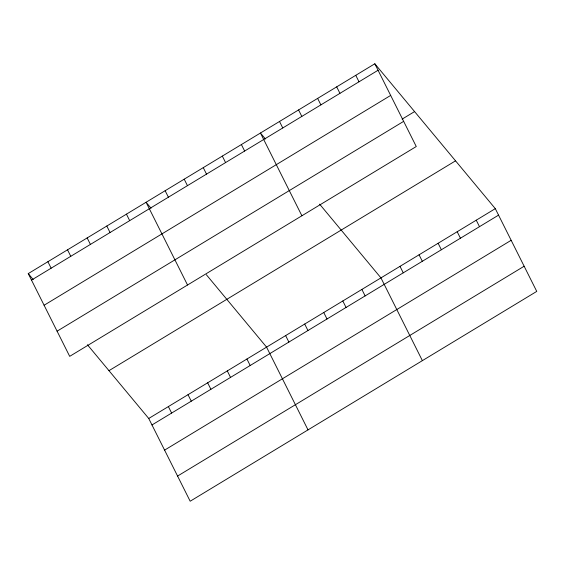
<?xml version="1.0" encoding="UTF-8"?>
<svg xmlns="http://www.w3.org/2000/svg" width="565" height="565" viewBox="0 0 565 565"><rect width="100%" height="100%" fill="white"/><g stroke="black" fill="none" stroke-linecap="round" stroke-linejoin="round"><path stroke-width="0.85" d="M374.821 63.774L416.264 146.526L69.693 356.353L28.25 273.601L374.821 63.774L495.307 208.647L536.75 291.399L190.179 501.226L148.736 418.474L87.42 344.742M31.499 280.085L378.07 70.258M44.098 305.248L390.669 95.421M402.118 119.123L414.583 111.58M57.086 331.182L403.657 121.355M108.974 370.668L455.545 160.841M148.736 418.474L495.307 208.647M151.985 424.958L498.556 215.131M164.592 450.128L511.163 240.302M177.572 476.062L524.143 266.235M265.423 138.99L260.451 133.015L301.894 215.766M319.621 204.156L380.944 277.888L422.38 360.647M151.053 208.231L146.081 202.256L187.524 285.007M206.331 274.696L266.574 347.136L308.01 429.887M28.25 273.601L33.222 279.576M476.246 220.188L479.494 226.671M457.191 231.728L460.433 238.211M355.759 75.315L359.008 81.798M438.129 243.268L441.371 249.751M336.698 86.855L339.946 93.338M419.068 254.808L422.309 261.291M317.636 98.395L320.885 104.878M400.006 266.348L403.248 272.831M298.574 109.935L301.823 116.418M279.513 121.475L282.761 127.958M361.882 289.435L365.124 295.912M342.821 300.976L346.062 307.459M241.389 144.555L244.638 151.039M323.759 312.516L327.001 318.999M222.328 156.095L225.576 162.579M304.697 324.056L307.946 330.539M203.266 167.636L206.515 174.119M285.636 335.596L288.885 342.079M184.204 179.176L187.453 185.659M165.142 190.716L168.391 197.199M246.933 359.022L250.182 365.506M227.292 370.915L230.541 377.399M126.447 214.149L129.689 220.632M207.659 382.802L210.9 389.285M106.806 226.035L110.055 232.519M188.018 394.695L191.267 401.178M87.165 237.929L90.414 244.412M168.377 406.588L171.626 413.072M67.525 249.815L70.773 256.298M47.891 261.708L51.133 268.191"/></g></svg>
